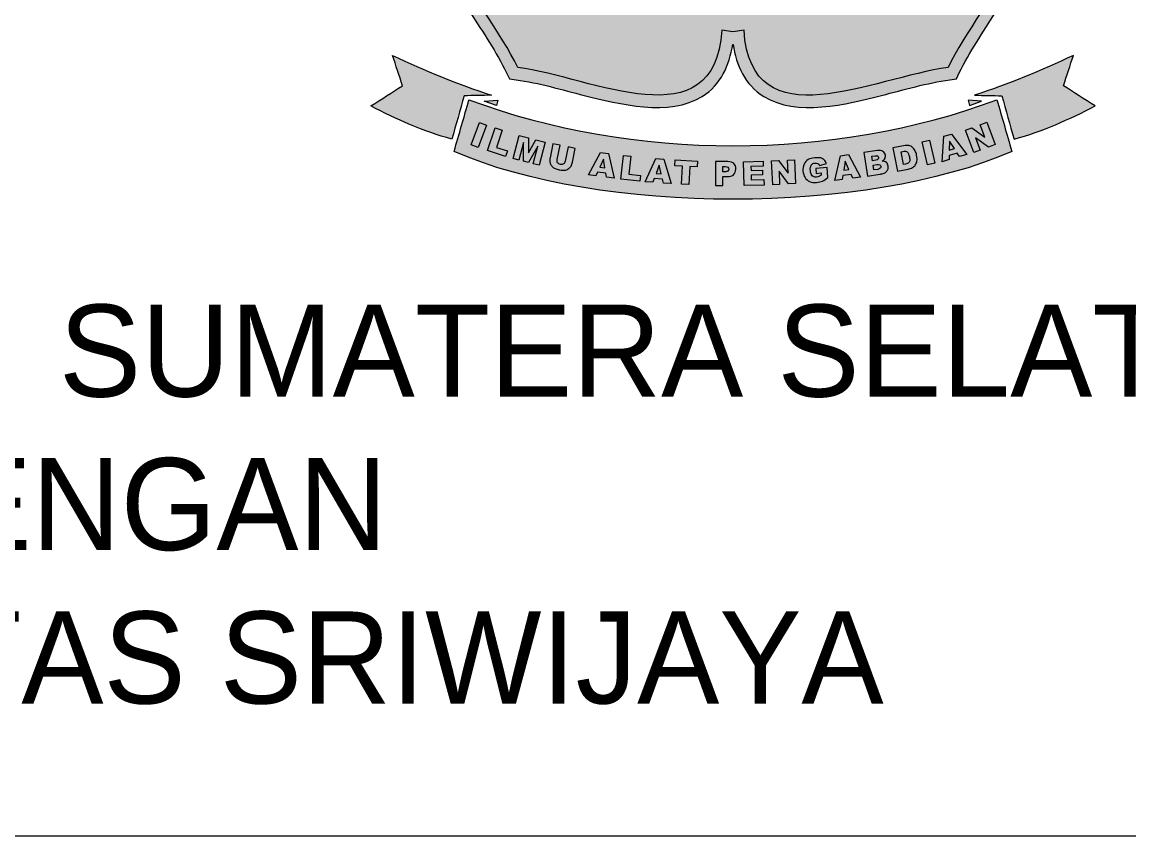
# Model space of a CAD drawing. Header units: metres. Extents: x 109 to 651, y -602 to 458.
# Drawn here: x 196.124 to 198.528, y -576.111 to -574.343 of the extents above; entities that cross this region are included whole.
import ezdxf

# ---------------------------------------------------------------- set-up
doc = ezdxf.new("R2010")
doc.units = ezdxf.units.M
doc.header["$LTSCALE"] = 0.05
doc.header["$MEASUREMENT"] = 0
doc.layers.get('0').update_dxf_attribs({"lineweight": 13})
doc.layers.add('Layout', color=7, linetype='Continuous', lineweight=15)
doc.layers.add('Logo', color=7, linetype='Continuous', lineweight=15)
doc.styles.add('Isian Kop', font='ARLRDBD.TTF', dxfattribs={"height": 3})

# ---------------------------------------------------------------- blocks, each defined once
blk = doc.blocks.new('LayA3')
at = {"layer": 'Logo', "true_color": 0x111111}
h = blk.add_hatch(color=250, dxfattribs=at)
edge = h.paths.add_edge_path()
edge.add_spline(control_points=[(392.74, 281.582), (392.74, 281.582), (392.743, 281.585), (392.743, 281.585), (392.743, 281.585), (392.745, 281.586), (392.745, 281.586), (392.539, 281.993), (392.44, 282.447), (392.619, 282.892), (392.93, 283.666), (393.982, 284.091), (394.704, 284.379), (395.165, 284.563), (395.665, 284.738), (396.1, 284.974), (396.1, 284.974), (396.229, 285.043), (396.229, 285.043), (396.229, 285.043), (396.358, 284.974), (396.358, 284.974), (396.793, 284.738), (397.293, 284.563), (397.754, 284.379), (398.476, 284.091), (399.528, 283.666), (399.839, 282.892), (400.018, 282.447), (399.919, 281.992), (399.712, 281.585), (399.712, 281.585), (399.715, 281.583), (399.715, 281.583), (399.715, 281.583), (399.717, 281.581), (399.717, 281.581), (400.041, 281.903), (400.442, 282.138), (400.92, 282.105), (401.753, 282.048), (402.482, 281.179), (402.979, 280.582), (403.296, 280.2), (403.617, 279.779), (403.976, 279.437), (403.976, 279.437), (404.082, 279.336), (404.082, 279.336), (404.082, 279.336), (404.055, 279.192), (404.055, 279.192), (403.966, 278.705), (403.954, 278.176), (403.921, 277.68), (403.871, 276.905), (403.791, 275.773), (403.151, 275.238), (402.784, 274.93), (402.321, 274.884), (401.869, 274.955), (401.869, 274.955), (401.869, 274.951), (401.869, 274.951), (401.869, 274.951), (401.868, 274.949), (401.868, 274.949), (402.274, 274.741), (402.62, 274.434), (402.737, 273.967), (402.94, 273.157), (402.339, 272.195), (401.925, 271.538), (401.66, 271.119), (401.358, 270.683), (401.144, 270.236), (401.144, 270.236), (401.081, 270.104), (401.081, 270.104), (401.081, 270.104), (400.936, 270.085), (400.936, 270.085), (400.445, 270.019), (399.938, 269.867), (399.457, 269.745), (398.704, 269.554), (397.603, 269.28), (396.896, 269.723), (396.488, 269.978), (396.302, 270.403), (396.23, 270.854), (396.23, 270.854), (396.227, 270.854), (396.227, 270.854), (396.227, 270.854), (396.224, 270.854), (396.224, 270.854), (396.152, 270.403), (395.967, 269.979), (395.559, 269.724), (394.852, 269.281), (393.751, 269.555), (392.998, 269.746), (392.517, 269.868), (392.009, 270.021), (391.518, 270.086), (391.518, 270.086), (391.373, 270.105), (391.373, 270.105), (391.373, 270.105), (391.31, 270.237), (391.31, 270.237), (391.096, 270.684), (390.795, 271.119), (390.53, 271.539), (390.116, 272.196), (389.514, 273.158), (389.717, 273.968), (389.835, 274.435), (390.181, 274.743), (390.588, 274.951), (390.588, 274.951), (390.586, 274.954), (390.586, 274.954), (390.586, 274.954), (390.586, 274.956), (390.586, 274.956), (390.135, 274.886), (389.673, 274.932), (389.305, 275.24), (388.665, 275.775), (388.586, 276.907), (388.535, 277.682), (388.503, 278.177), (388.491, 278.707), (388.401, 279.194), (388.401, 279.194), (388.375, 279.338), (388.375, 279.338), (388.375, 279.338), (388.481, 279.439), (388.481, 279.439), (388.839, 279.78), (389.161, 280.202), (389.478, 280.583), (389.975, 281.18), (390.704, 282.05), (391.536, 282.107), (392.015, 282.139), (392.416, 281.904), (392.74, 281.582), (392.74, 281.582), (392.74, 281.582), (392.74, 281.582)], knot_values=[0, 0, 0, 0, 1, 1, 1, 2, 2, 2, 3, 3, 3, 4, 4, 4, 5, 5, 5, 6, 6, 6, 7, 7, 7, 8, 8, 8, 9, 9, 9, 10, 10, 10, 11, 11, 11, 12, 12, 12, 13, 13, 13, 14, 14, 14, 15, 15, 15, 16, 16, 16, 17, 17, 17, 18, 18, 18, 19, 19, 19, 20, 20, 20, 21, 21, 21, 22, 22, 22, 23, 23, 23, 24, 24, 24, 25, 25, 25, 26, 26, 26, 27, 27, 27, 28, 28, 28, 29, 29, 29, 30, 30, 30, 31, 31, 31, 32, 32, 32, 33, 33, 33, 34, 34, 34, 35, 35, 35, 36, 36, 36, 37, 37, 37, 38, 38, 38, 39, 39, 39, 40, 40, 40, 41, 41, 41, 42, 42, 42, 43, 43, 43, 44, 44, 44, 45, 45, 45, 46, 46, 46, 47, 47, 47, 48, 48, 48, 49, 49, 49, 50, 50, 50, 51, 51, 51, 51], degree=3, periodic=0)
edge = h.paths.add_edge_path()
edge.add_spline(control_points=[(401.609, 275.036), (401.609, 275.036), (401.648, 275.277), (401.648, 275.277), (404.007, 274.668), (403.493, 277.627), (403.79, 279.241), (402.6, 280.373), (401.278, 283.069), (399.727, 281.19), (399.727, 281.19), (399.554, 281.362), (399.554, 281.362), (399.554, 281.362), (399.338, 281.474), (399.338, 281.474), (400.646, 283.53), (397.673, 283.954), (396.229, 284.736), (394.785, 283.954), (391.812, 283.53), (393.12, 281.474), (393.12, 281.474), (392.903, 281.363), (392.903, 281.363), (392.903, 281.363), (392.73, 281.192), (392.73, 281.192), (391.179, 283.071), (389.856, 280.375), (388.667, 279.243), (388.964, 277.628), (388.449, 274.669), (390.808, 275.278), (390.808, 275.278), (390.847, 275.038), (390.847, 275.038), (390.847, 275.038), (390.956, 274.82), (390.956, 274.82), (388.69, 273.926), (390.845, 271.835), (391.554, 270.354), (393.182, 270.137), (395.836, 268.733), (395.986, 271.165), (395.986, 271.165), (396.227, 271.127), (396.227, 271.127), (396.227, 271.127), (396.468, 271.164), (396.468, 271.164), (396.618, 268.732), (399.273, 270.136), (400.9, 270.353), (401.609, 271.834), (403.765, 273.925), (401.498, 274.819), (401.498, 274.819), (401.609, 275.036), (401.609, 275.036), (401.609, 275.036), (401.609, 275.036), (401.609, 275.036)], knot_values=[0, 0, 0, 0, 1, 1, 1, 2, 2, 2, 3, 3, 3, 4, 4, 4, 5, 5, 5, 6, 6, 6, 7, 7, 7, 8, 8, 8, 9, 9, 9, 10, 10, 10, 11, 11, 11, 12, 12, 12, 13, 13, 13, 14, 14, 14, 15, 15, 15, 16, 16, 16, 17, 17, 17, 18, 18, 18, 19, 19, 19, 20, 20, 20, 21, 21, 21, 21], degree=3, periodic=0)
at = {"layer": 'Logo', "true_color": 0xfff200}
h = blk.add_hatch(color=2, dxfattribs=at)
edge = h.paths.add_edge_path()
edge.add_spline(control_points=[(401.609, 275.036), (401.609, 275.036), (401.648, 275.277), (401.648, 275.277), (404.007, 274.668), (403.493, 277.627), (403.79, 279.241), (402.6, 280.373), (401.278, 283.069), (399.727, 281.19), (399.727, 281.19), (399.554, 281.362), (399.554, 281.362), (399.554, 281.362), (399.338, 281.474), (399.338, 281.474), (400.646, 283.53), (397.673, 283.954), (396.229, 284.736), (394.785, 283.954), (391.812, 283.53), (393.12, 281.474), (393.12, 281.474), (392.903, 281.363), (392.903, 281.363), (392.903, 281.363), (392.73, 281.192), (392.73, 281.192), (391.179, 283.071), (389.856, 280.375), (388.667, 279.243), (388.964, 277.628), (388.449, 274.669), (390.808, 275.278), (390.808, 275.278), (390.847, 275.038), (390.847, 275.038), (390.847, 275.038), (390.956, 274.82), (390.956, 274.82), (388.69, 273.926), (390.845, 271.835), (391.554, 270.354), (393.182, 270.137), (395.836, 268.733), (395.986, 271.165), (395.986, 271.165), (396.227, 271.127), (396.227, 271.127), (396.227, 271.127), (396.468, 271.164), (396.468, 271.164), (396.618, 268.732), (399.273, 270.136), (400.9, 270.353), (401.609, 271.834), (403.765, 273.925), (401.498, 274.819), (401.498, 274.819), (401.609, 275.036), (401.609, 275.036), (401.609, 275.036), (401.609, 275.036), (401.609, 275.036)], knot_values=[0, 0, 0, 0, 1, 1, 1, 2, 2, 2, 3, 3, 3, 4, 4, 4, 5, 5, 5, 6, 6, 6, 7, 7, 7, 8, 8, 8, 9, 9, 9, 10, 10, 10, 11, 11, 11, 12, 12, 12, 13, 13, 13, 14, 14, 14, 15, 15, 15, 16, 16, 16, 17, 17, 17, 18, 18, 18, 19, 19, 19, 20, 20, 20, 21, 21, 21, 21], degree=3, periodic=0)
at = {"layer": 'Logo', "true_color": 0x111111}
h = blk.add_hatch(color=250, dxfattribs=at)
edge = h.paths.add_edge_path()
edge.add_spline(control_points=[(390.172, 268.529), (393.311, 267.145), (399.146, 267.145), (402.285, 268.529), (402.177, 268.904), (402.069, 269.279), (401.961, 269.653), (398.415, 268.319), (394.042, 268.319), (390.495, 269.653), (390.388, 269.279), (390.28, 268.904), (390.172, 268.529), (390.172, 268.529), (390.172, 268.529), (390.172, 268.529)], knot_values=[0, 0, 0, 0, 1, 1, 1, 2, 2, 2, 3, 3, 3, 4, 4, 4, 5, 5, 5, 5], degree=3, periodic=0)
edge = h.paths.add_edge_path()
edge.add_spline(control_points=[(402.067, 269.738), (401.87, 269.743), (401.673, 269.747), (401.476, 269.751), (402.203, 269.993), (402.918, 270.283), (403.622, 270.616), (403.55, 270.396), (403.477, 270.176), (403.405, 269.956), (403.635, 269.809), (403.865, 269.663), (404.095, 269.517), (403.531, 269.225), (402.953, 268.964), (402.332, 268.797), (402.244, 269.111), (402.156, 269.425), (402.067, 269.738), (402.067, 269.738), (402.067, 269.738), (402.067, 269.738)], knot_values=[0, 0, 0, 0, 1, 1, 1, 2, 2, 2, 3, 3, 3, 4, 4, 4, 5, 5, 5, 6, 6, 6, 7, 7, 7, 7], degree=3, periodic=0)
h.paths.add_polyline_path([(401.629, 269.624), (401.335, 269.645), (401.365, 269.526)])
edge = h.paths.add_edge_path()
edge.add_spline(control_points=[(390.389, 269.738), (390.586, 269.743), (390.784, 269.747), (390.981, 269.751), (390.254, 269.993), (389.539, 270.283), (388.835, 270.616), (388.907, 270.396), (388.979, 270.176), (389.052, 269.956), (388.822, 269.809), (388.592, 269.663), (388.362, 269.517), (388.926, 269.225), (389.504, 268.964), (390.125, 268.797), (390.213, 269.111), (390.301, 269.425), (390.389, 269.738), (390.389, 269.738), (390.389, 269.738), (390.389, 269.738)], knot_values=[0, 0, 0, 0, 1, 1, 1, 2, 2, 2, 3, 3, 3, 4, 4, 4, 5, 5, 5, 6, 6, 6, 7, 7, 7, 7], degree=3, periodic=0)
h.paths.add_polyline_path([(390.828, 269.624), (391.122, 269.645), (391.092, 269.526)])
at = {"layer": 'Logo', "true_color": 0xce8944}
h = blk.add_hatch(color=23, dxfattribs=at)
h.dxf.hatch_style = 2
h.paths.add_polyline_path([(390.726, 269.159), (390.877, 269.103), (390.697, 268.617), (390.546, 268.673)])
h.paths.add_polyline_path([(391.061, 269.039), (391.213, 268.988), (391.09, 268.618), (391.328, 268.539), (391.288, 268.418), (390.898, 268.547)])
h.paths.add_polyline_path([(391.584, 268.876), (391.788, 268.822), (391.786, 268.497), (391.944, 268.781), (392.147, 268.728), (392.016, 268.227), (391.889, 268.26), (391.989, 268.642), (391.791, 268.286), (391.677, 268.316), (391.679, 268.724), (391.579, 268.342), (391.452, 268.375)])
edge = h.paths.add_edge_path()
edge.add_spline(control_points=[(392.647, 268.628), (392.647, 268.628), (392.804, 268.596), (392.804, 268.596), (392.804, 268.596), (392.742, 268.293), (392.742, 268.293), (392.736, 268.263), (392.725, 268.236), (392.711, 268.211), (392.696, 268.187), (392.676, 268.166), (392.652, 268.15), (392.628, 268.135), (392.605, 268.125), (392.581, 268.121), (392.548, 268.116), (392.51, 268.118), (392.468, 268.127), (392.443, 268.132), (392.417, 268.139), (392.388, 268.149), (392.36, 268.158), (392.337, 268.17), (392.319, 268.184), (392.302, 268.198), (392.287, 268.217), (392.274, 268.239), (392.262, 268.261), (392.255, 268.283), (392.253, 268.304), (392.25, 268.338), (392.251, 268.368), (392.256, 268.393), (392.256, 268.393), (392.318, 268.695), (392.318, 268.695), (392.318, 268.695), (392.474, 268.663), (392.474, 268.663), (392.474, 268.663), (392.411, 268.354), (392.411, 268.354), (392.405, 268.326), (392.409, 268.303), (392.421, 268.284), (392.433, 268.265), (392.452, 268.253), (392.48, 268.248), (392.506, 268.242), (392.529, 268.246), (392.548, 268.258), (392.566, 268.27), (392.578, 268.29), (392.584, 268.318), (392.584, 268.318), (392.647, 268.628), (392.647, 268.628), (392.647, 268.628), (392.647, 268.628), (392.647, 268.628)], knot_values=[0, 0, 0, 0, 1, 1, 1, 2, 2, 2, 3, 3, 3, 4, 4, 4, 5, 5, 5, 6, 6, 6, 7, 7, 7, 8, 8, 8, 9, 9, 9, 10, 10, 10, 11, 11, 11, 12, 12, 12, 13, 13, 13, 14, 14, 14, 15, 15, 15, 16, 16, 16, 17, 17, 17, 18, 18, 18, 19, 19, 19, 20, 20, 20, 20], degree=3, periodic=0)
h.paths.add_polyline_path([(393.467, 268.056), (393.287, 268.08), (393.25, 267.998), (393.088, 268.02), (393.349, 268.508), (393.523, 268.485), (393.648, 267.946), (393.481, 267.968)])
h.paths.add_polyline_path([(393.448, 268.172), (393.416, 268.364), (393.336, 268.186)])
h.paths.add_polyline_path([(393.853, 268.443), (394.012, 268.425), (393.969, 268.037), (394.218, 268.009), (394.204, 267.883), (393.796, 267.928)])
h.paths.add_polyline_path([(394.698, 267.929), (394.518, 267.941), (394.486, 267.858), (394.323, 267.869), (394.553, 268.372), (394.727, 268.36), (394.886, 267.83), (394.718, 267.842)])
h.paths.add_polyline_path([(394.672, 268.043), (394.629, 268.232), (394.559, 268.051)])
h.paths.add_polyline_path([(394.974, 268.343), (395.461, 268.319), (395.454, 268.191), (395.291, 268.199), (395.272, 267.81), (395.112, 267.818), (395.131, 268.207), (394.968, 268.215)])
edge = h.paths.add_edge_path()
edge.add_spline(control_points=[(395.852, 268.31), (395.852, 268.31), (396.118, 268.307), (396.118, 268.307), (396.176, 268.306), (396.219, 268.292), (396.248, 268.264), (396.277, 268.236), (396.291, 268.197), (396.29, 268.146), (396.29, 268.094), (396.273, 268.053), (396.242, 268.024), (396.21, 267.995), (396.162, 267.98), (396.097, 267.981), (396.097, 267.981), (396.009, 267.982), (396.009, 267.982), (396.009, 267.982), (396.007, 267.79), (396.007, 267.79), (396.007, 267.79), (395.847, 267.792), (395.847, 267.792), (395.847, 267.792), (395.852, 268.31), (395.852, 268.31), (395.852, 268.31), (395.852, 268.31), (395.852, 268.31)], knot_values=[0, 0, 0, 0, 1, 1, 1, 2, 2, 2, 3, 3, 3, 4, 4, 4, 5, 5, 5, 6, 6, 6, 7, 7, 7, 8, 8, 8, 9, 9, 9, 10, 10, 10, 10], degree=3, periodic=0)
edge = h.paths.add_edge_path()
edge.add_spline(control_points=[(396.01, 268.087), (396.01, 268.087), (396.05, 268.086), (396.05, 268.086), (396.081, 268.086), (396.103, 268.091), (396.115, 268.102), (396.128, 268.112), (396.134, 268.126), (396.135, 268.143), (396.135, 268.159), (396.129, 268.173), (396.119, 268.184), (396.108, 268.196), (396.087, 268.202), (396.057, 268.202), (396.057, 268.202), (396.011, 268.202), (396.011, 268.202), (396.011, 268.202), (396.01, 268.087), (396.01, 268.087), (396.01, 268.087), (396.01, 268.087), (396.01, 268.087)], knot_values=[0, 0, 0, 0, 1, 1, 1, 2, 2, 2, 3, 3, 3, 4, 4, 4, 5, 5, 5, 6, 6, 6, 7, 7, 7, 8, 8, 8, 8], degree=3, periodic=0)
h.paths.add_polyline_path([(396.454, 268.305), (396.882, 268.317), (396.886, 268.206), (396.618, 268.199), (396.62, 268.116), (396.868, 268.123), (396.871, 268.018), (396.623, 268.011), (396.626, 267.909), (396.902, 267.917), (396.905, 267.799), (396.469, 267.787)])
h.paths.add_polyline_path([(397.067, 268.323), (397.216, 268.33), (397.424, 268.054), (397.41, 268.339), (397.561, 268.347), (397.586, 267.829), (397.435, 267.822), (397.229, 268.097), (397.242, 267.813), (397.092, 267.805)])
edge = h.paths.add_edge_path()
edge.add_spline(control_points=[(398.034, 268.053), (398.034, 268.053), (398.025, 268.16), (398.025, 268.16), (398.025, 268.16), (398.271, 268.182), (398.271, 268.182), (398.271, 268.182), (398.291, 267.963), (398.291, 267.963), (398.246, 267.926), (398.207, 267.901), (398.171, 267.886), (398.136, 267.871), (398.094, 267.861), (398.044, 267.857), (397.983, 267.851), (397.932, 267.857), (397.892, 267.875), (397.851, 267.892), (397.818, 267.921), (397.794, 267.96), (397.769, 267.999), (397.754, 268.046), (397.749, 268.099), (397.744, 268.156), (397.751, 268.206), (397.771, 268.249), (397.79, 268.293), (397.822, 268.328), (397.864, 268.353), (397.898, 268.373), (397.944, 268.385), (398.003, 268.391), (398.06, 268.396), (398.103, 268.394), (398.132, 268.387), (398.162, 268.379), (398.187, 268.365), (398.207, 268.345), (398.228, 268.325), (398.244, 268.298), (398.256, 268.266), (398.256, 268.266), (398.105, 268.225), (398.105, 268.225), (398.097, 268.244), (398.085, 268.258), (398.069, 268.267), (398.053, 268.276), (398.034, 268.279), (398.01, 268.277), (397.975, 268.274), (397.948, 268.26), (397.93, 268.233), (397.911, 268.207), (397.904, 268.168), (397.909, 268.116), (397.914, 268.06), (397.928, 268.021), (397.951, 267.999), (397.974, 267.977), (398.004, 267.967), (398.042, 267.971), (398.06, 267.972), (398.076, 267.976), (398.092, 267.983), (398.108, 267.99), (398.125, 268), (398.145, 268.014), (398.145, 268.014), (398.141, 268.062), (398.141, 268.062), (398.141, 268.062), (398.034, 268.053), (398.034, 268.053), (398.034, 268.053), (398.034, 268.053), (398.034, 268.053)], knot_values=[0, 0, 0, 0, 1, 1, 1, 2, 2, 2, 3, 3, 3, 4, 4, 4, 5, 5, 5, 6, 6, 6, 7, 7, 7, 8, 8, 8, 9, 9, 9, 10, 10, 10, 11, 11, 11, 12, 12, 12, 13, 13, 13, 14, 14, 14, 15, 15, 15, 16, 16, 16, 17, 17, 17, 18, 18, 18, 19, 19, 19, 20, 20, 20, 21, 21, 21, 22, 22, 22, 23, 23, 23, 24, 24, 24, 25, 25, 25, 26, 26, 26, 26], degree=3, periodic=0)
h.paths.add_polyline_path([(398.795, 268.03), (398.616, 268.007), (398.601, 267.919), (398.439, 267.897), (398.565, 268.436), (398.738, 268.459), (398.998, 267.971), (398.832, 267.949)])
h.paths.add_polyline_path([(398.747, 268.137), (398.667, 268.314), (398.635, 268.122)])
edge = h.paths.add_edge_path()
edge.add_spline(control_points=[(399.068, 268.503), (399.068, 268.503), (399.365, 268.549), (399.365, 268.549), (399.414, 268.557), (399.454, 268.55), (399.484, 268.53), (399.514, 268.51), (399.532, 268.481), (399.538, 268.445), (399.542, 268.415), (399.537, 268.388), (399.521, 268.363), (399.511, 268.347), (399.494, 268.333), (399.472, 268.32), (399.51, 268.317), (399.539, 268.306), (399.56, 268.287), (399.58, 268.268), (399.593, 268.243), (399.598, 268.21), (399.602, 268.184), (399.6, 268.159), (399.591, 268.136), (399.582, 268.113), (399.567, 268.093), (399.548, 268.078), (399.536, 268.068), (399.517, 268.059), (399.49, 268.052), (399.455, 268.042), (399.432, 268.036), (399.421, 268.034), (399.421, 268.034), (399.148, 267.991), (399.148, 267.991), (399.148, 267.991), (399.068, 268.503), (399.068, 268.503), (399.068, 268.503), (399.068, 268.503), (399.068, 268.503)], knot_values=[0, 0, 0, 0, 1, 1, 1, 2, 2, 2, 3, 3, 3, 4, 4, 4, 5, 5, 5, 6, 6, 6, 7, 7, 7, 8, 8, 8, 9, 9, 9, 10, 10, 10, 11, 11, 11, 12, 12, 12, 13, 13, 13, 14, 14, 14, 14], degree=3, periodic=0)
edge = h.paths.add_edge_path()
edge.add_spline(control_points=[(399.259, 268.327), (399.259, 268.327), (399.328, 268.338), (399.328, 268.338), (399.352, 268.342), (399.369, 268.348), (399.377, 268.358), (399.386, 268.369), (399.389, 268.382), (399.386, 268.398), (399.384, 268.413), (399.377, 268.423), (399.366, 268.43), (399.355, 268.437), (399.338, 268.439), (399.314, 268.435), (399.314, 268.435), (399.244, 268.424), (399.244, 268.424), (399.244, 268.424), (399.259, 268.327), (399.259, 268.327), (399.259, 268.327), (399.259, 268.327), (399.259, 268.327)], knot_values=[0, 0, 0, 0, 1, 1, 1, 2, 2, 2, 3, 3, 3, 4, 4, 4, 5, 5, 5, 6, 6, 6, 7, 7, 7, 8, 8, 8, 8], degree=3, periodic=0)
edge = h.paths.add_edge_path()
edge.add_spline(control_points=[(399.29, 268.126), (399.29, 268.126), (399.371, 268.139), (399.371, 268.139), (399.398, 268.143), (399.416, 268.151), (399.426, 268.162), (399.436, 268.174), (399.439, 268.187), (399.437, 268.204), (399.434, 268.219), (399.427, 268.23), (399.415, 268.237), (399.402, 268.245), (399.382, 268.247), (399.354, 268.242), (399.354, 268.242), (399.274, 268.23), (399.274, 268.23), (399.274, 268.23), (399.29, 268.126), (399.29, 268.126), (399.29, 268.126), (399.29, 268.126), (399.29, 268.126)], knot_values=[0, 0, 0, 0, 1, 1, 1, 2, 2, 2, 3, 3, 3, 4, 4, 4, 5, 5, 5, 6, 6, 6, 7, 7, 7, 8, 8, 8, 8], degree=3, periodic=0)
edge = h.paths.add_edge_path()
edge.add_spline(control_points=[(399.698, 268.605), (399.698, 268.605), (399.932, 268.653), (399.932, 268.653), (399.977, 268.662), (400.016, 268.663), (400.047, 268.657), (400.077, 268.65), (400.104, 268.637), (400.128, 268.618), (400.151, 268.598), (400.17, 268.574), (400.184, 268.544), (400.199, 268.515), (400.21, 268.483), (400.217, 268.449), (400.228, 268.394), (400.231, 268.351), (400.224, 268.319), (400.218, 268.286), (400.206, 268.258), (400.188, 268.233), (400.171, 268.208), (400.15, 268.19), (400.126, 268.178), (400.094, 268.162), (400.063, 268.151), (400.035, 268.145), (400.035, 268.145), (399.802, 268.098), (399.802, 268.098), (399.802, 268.098), (399.698, 268.605), (399.698, 268.605), (399.698, 268.605), (399.698, 268.605), (399.698, 268.605)], knot_values=[0, 0, 0, 0, 1, 1, 1, 2, 2, 2, 3, 3, 3, 4, 4, 4, 5, 5, 5, 6, 6, 6, 7, 7, 7, 8, 8, 8, 9, 9, 9, 10, 10, 10, 11, 11, 11, 12, 12, 12, 12], degree=3, periodic=0)
edge = h.paths.add_edge_path()
edge.add_spline(control_points=[(399.879, 268.522), (399.879, 268.522), (399.935, 268.245), (399.935, 268.245), (399.935, 268.245), (399.974, 268.253), (399.974, 268.253), (400.007, 268.26), (400.029, 268.268), (400.042, 268.278), (400.054, 268.288), (400.062, 268.303), (400.067, 268.323), (400.071, 268.343), (400.069, 268.373), (400.06, 268.413), (400.049, 268.467), (400.033, 268.502), (400.011, 268.518), (399.99, 268.535), (399.959, 268.539), (399.918, 268.53), (399.918, 268.53), (399.879, 268.522), (399.879, 268.522), (399.879, 268.522), (399.879, 268.522), (399.879, 268.522)], knot_values=[0, 0, 0, 0, 1, 1, 1, 2, 2, 2, 3, 3, 3, 4, 4, 4, 5, 5, 5, 6, 6, 6, 7, 7, 7, 8, 8, 8, 9, 9, 9, 9], degree=3, periodic=0)
h.paths.add_polyline_path([(400.337, 268.741), (400.493, 268.777), (400.61, 268.272), (400.454, 268.236)])
h.paths.add_polyline_path([(401.1, 268.493), (400.926, 268.441), (400.926, 268.352), (400.769, 268.306), (400.809, 268.858), (400.977, 268.907), (401.31, 268.466), (401.149, 268.418)])
h.paths.add_polyline_path([(401.036, 268.591), (400.929, 268.753), (400.927, 268.559)])
h.paths.add_polyline_path([(401.276, 268.99), (401.416, 269.042), (401.698, 268.842), (401.598, 269.11), (401.74, 269.162), (401.92, 268.677), (401.779, 268.624), (401.499, 268.824), (401.597, 268.557), (401.456, 268.505)])
at = {"layer": 'Layout'}
blk.add_line((351.8, 253.656), (414.2, 253.656), dxfattribs=at)
at = {"layer": 'Logo', "lineweight": 0}
for points in [[(390.828, 269.624), (391.122, 269.645), (391.092, 269.526), (390.828, 269.624), (390.828, 269.624)], [(401.629, 269.624), (401.335, 269.645), (401.365, 269.526), (401.629, 269.624), (401.629, 269.624)], [(390.726, 269.159), (390.877, 269.103), (390.697, 268.617), (390.546, 268.673), (390.726, 269.159), (390.726, 269.159)], [(391.061, 269.039), (391.213, 268.988), (391.09, 268.618), (391.328, 268.539), (391.288, 268.418), (390.898, 268.547), (391.061, 269.039), (391.061, 269.039)], [(401.276, 268.99), (401.416, 269.042), (401.698, 268.842), (401.598, 269.11), (401.74, 269.162), (401.92, 268.677), (401.779, 268.624), (401.499, 268.824), (401.597, 268.557), (401.456, 268.505), (401.276, 268.99), (401.276, 268.99)], [(391.584, 268.876), (391.788, 268.822), (391.786, 268.497), (391.944, 268.781), (392.147, 268.728), (392.016, 268.227), (391.889, 268.26), (391.989, 268.642), (391.791, 268.286), (391.677, 268.316), (391.679, 268.724), (391.579, 268.342), (391.452, 268.375), (391.584, 268.876), (391.584, 268.876)], [(400.337, 268.741), (400.493, 268.777), (400.61, 268.272), (400.454, 268.236), (400.337, 268.741), (400.337, 268.741)], [(401.1, 268.493), (400.926, 268.441), (400.926, 268.352), (400.769, 268.306), (400.809, 268.858), (400.977, 268.907), (401.31, 268.466), (401.149, 268.418), (401.1, 268.493), (401.1, 268.493)], [(401.036, 268.591), (400.929, 268.753), (400.927, 268.559), (401.036, 268.591), (401.036, 268.591)], [(393.467, 268.056), (393.287, 268.08), (393.25, 267.998), (393.088, 268.02), (393.349, 268.508), (393.523, 268.485), (393.648, 267.946), (393.481, 267.968), (393.467, 268.056), (393.467, 268.056)], [(393.448, 268.172), (393.416, 268.364), (393.336, 268.186), (393.448, 268.172), (393.448, 268.172)], [(393.853, 268.443), (394.012, 268.425), (393.969, 268.037), (394.218, 268.009), (394.204, 267.883), (393.796, 267.928), (393.853, 268.443), (393.853, 268.443)], [(394.698, 267.929), (394.518, 267.941), (394.486, 267.858), (394.323, 267.869), (394.553, 268.372), (394.727, 268.36), (394.886, 267.83), (394.718, 267.842), (394.698, 267.929), (394.698, 267.929)], [(394.974, 268.343), (395.461, 268.319), (395.454, 268.191), (395.291, 268.199), (395.272, 267.81), (395.112, 267.818), (395.131, 268.207), (394.968, 268.215), (394.974, 268.343), (394.974, 268.343)], [(396.454, 268.305), (396.882, 268.317), (396.886, 268.206), (396.618, 268.199), (396.62, 268.116), (396.868, 268.123), (396.871, 268.018), (396.623, 268.011), (396.626, 267.909), (396.902, 267.917), (396.905, 267.799), (396.469, 267.787), (396.454, 268.305), (396.454, 268.305)], [(397.067, 268.323), (397.216, 268.33), (397.424, 268.054), (397.41, 268.339), (397.561, 268.347), (397.586, 267.829), (397.435, 267.822), (397.229, 268.097), (397.242, 267.813), (397.092, 267.805), (397.067, 268.323), (397.067, 268.323)], [(398.795, 268.03), (398.616, 268.007), (398.601, 267.919), (398.439, 267.897), (398.565, 268.436), (398.738, 268.459), (398.998, 267.971), (398.832, 267.949), (398.795, 268.03), (398.795, 268.03)], [(398.747, 268.137), (398.667, 268.314), (398.635, 268.122), (398.747, 268.137), (398.747, 268.137)], [(394.672, 268.043), (394.629, 268.232), (394.559, 268.051), (394.672, 268.043), (394.672, 268.043)]]:
    blk.add_lwpolyline(points, dxfattribs=at)
for points, knots in [([(392.74, 281.582), (392.74, 281.582), (392.743, 281.585), (392.743, 281.585), (392.743, 281.585), (392.745, 281.586), (392.745, 281.586), (392.539, 281.993), (392.44, 282.447), (392.619, 282.892), (392.93, 283.666), (393.982, 284.091), (394.704, 284.379), (395.165, 284.563), (395.665, 284.738), (396.1, 284.974), (396.1, 284.974), (396.229, 285.043), (396.229, 285.043), (396.229, 285.043), (396.358, 284.974), (396.358, 284.974), (396.793, 284.738), (397.293, 284.563), (397.754, 284.379), (398.476, 284.091), (399.528, 283.666), (399.839, 282.892), (400.018, 282.447), (399.919, 281.992), (399.712, 281.585), (399.712, 281.585), (399.715, 281.583), (399.715, 281.583), (399.715, 281.583), (399.717, 281.581), (399.717, 281.581), (400.041, 281.903), (400.442, 282.138), (400.92, 282.105), (401.753, 282.048), (402.482, 281.179), (402.979, 280.582), (403.296, 280.2), (403.617, 279.779), (403.976, 279.437), (403.976, 279.437), (404.082, 279.336), (404.082, 279.336), (404.082, 279.336), (404.055, 279.192), (404.055, 279.192), (403.966, 278.705), (403.954, 278.176), (403.921, 277.68), (403.871, 276.905), (403.791, 275.773), (403.151, 275.238), (402.784, 274.93), (402.321, 274.884), (401.869, 274.955), (401.869, 274.955), (401.869, 274.951), (401.869, 274.951), (401.869, 274.951), (401.868, 274.949), (401.868, 274.949), (402.274, 274.741), (402.62, 274.434), (402.737, 273.967), (402.94, 273.157), (402.339, 272.195), (401.925, 271.538), (401.66, 271.119), (401.358, 270.683), (401.144, 270.236), (401.144, 270.236), (401.081, 270.104), (401.081, 270.104), (401.081, 270.104), (400.936, 270.085), (400.936, 270.085), (400.445, 270.019), (399.938, 269.867), (399.457, 269.745), (398.704, 269.554), (397.603, 269.28), (396.896, 269.723), (396.488, 269.978), (396.302, 270.403), (396.23, 270.854), (396.23, 270.854), (396.227, 270.854), (396.227, 270.854), (396.227, 270.854), (396.224, 270.854), (396.224, 270.854), (396.152, 270.403), (395.967, 269.979), (395.559, 269.724), (394.852, 269.281), (393.751, 269.555), (392.998, 269.746), (392.517, 269.868), (392.009, 270.021), (391.518, 270.086), (391.518, 270.086), (391.373, 270.105), (391.373, 270.105), (391.373, 270.105), (391.31, 270.237), (391.31, 270.237), (391.096, 270.684), (390.795, 271.119), (390.53, 271.539), (390.116, 272.196), (389.514, 273.158), (389.717, 273.968), (389.835, 274.435), (390.181, 274.743), (390.588, 274.951), (390.588, 274.951), (390.586, 274.954), (390.586, 274.954), (390.586, 274.954), (390.586, 274.956), (390.586, 274.956), (390.135, 274.886), (389.673, 274.932), (389.305, 275.24), (388.665, 275.775), (388.586, 276.907), (388.535, 277.682), (388.503, 278.177), (388.491, 278.707), (388.401, 279.194), (388.401, 279.194), (388.375, 279.338), (388.375, 279.338), (388.375, 279.338), (388.481, 279.439), (388.481, 279.439), (388.839, 279.78), (389.161, 280.202), (389.478, 280.583), (389.975, 281.18), (390.704, 282.05), (391.536, 282.107), (392.015, 282.139), (392.416, 281.904), (392.74, 281.582), (392.74, 281.582), (392.74, 281.582), (392.74, 281.582)], [0, 0, 0, 0, 1, 1, 1, 2, 2, 2, 3, 3, 3, 4, 4, 4, 5, 5, 5, 6, 6, 6, 7, 7, 7, 8, 8, 8, 9, 9, 9, 10, 10, 10, 11, 11, 11, 12, 12, 12, 13, 13, 13, 14, 14, 14, 15, 15, 15, 16, 16, 16, 17, 17, 17, 18, 18, 18, 19, 19, 19, 20, 20, 20, 21, 21, 21, 22, 22, 22, 23, 23, 23, 24, 24, 24, 25, 25, 25, 26, 26, 26, 27, 27, 27, 28, 28, 28, 29, 29, 29, 30, 30, 30, 31, 31, 31, 32, 32, 32, 33, 33, 33, 34, 34, 34, 35, 35, 35, 36, 36, 36, 37, 37, 37, 38, 38, 38, 39, 39, 39, 40, 40, 40, 41, 41, 41, 42, 42, 42, 43, 43, 43, 44, 44, 44, 45, 45, 45, 46, 46, 46, 47, 47, 47, 48, 48, 48, 49, 49, 49, 50, 50, 50, 51, 51, 51, 51]), ([(401.609, 275.036), (401.609, 275.036), (401.648, 275.277), (401.648, 275.277), (404.007, 274.668), (403.493, 277.627), (403.79, 279.241), (402.6, 280.373), (401.278, 283.069), (399.727, 281.19), (399.727, 281.19), (399.554, 281.362), (399.554, 281.362), (399.554, 281.362), (399.338, 281.474), (399.338, 281.474), (400.646, 283.53), (397.673, 283.954), (396.229, 284.736), (394.785, 283.954), (391.812, 283.53), (393.12, 281.474), (393.12, 281.474), (392.903, 281.363), (392.903, 281.363), (392.903, 281.363), (392.73, 281.192), (392.73, 281.192), (391.179, 283.071), (389.856, 280.375), (388.667, 279.243), (388.964, 277.628), (388.449, 274.669), (390.808, 275.278), (390.808, 275.278), (390.847, 275.038), (390.847, 275.038), (390.847, 275.038), (390.956, 274.82), (390.956, 274.82), (388.69, 273.926), (390.845, 271.835), (391.554, 270.354), (393.182, 270.137), (395.836, 268.733), (395.986, 271.165), (395.986, 271.165), (396.227, 271.127), (396.227, 271.127), (396.227, 271.127), (396.468, 271.164), (396.468, 271.164), (396.618, 268.732), (399.273, 270.136), (400.9, 270.353), (401.609, 271.834), (403.765, 273.925), (401.498, 274.819), (401.498, 274.819), (401.609, 275.036), (401.609, 275.036), (401.609, 275.036), (401.609, 275.036), (401.609, 275.036)], [0, 0, 0, 0, 1, 1, 1, 2, 2, 2, 3, 3, 3, 4, 4, 4, 5, 5, 5, 6, 6, 6, 7, 7, 7, 8, 8, 8, 9, 9, 9, 10, 10, 10, 11, 11, 11, 12, 12, 12, 13, 13, 13, 14, 14, 14, 15, 15, 15, 16, 16, 16, 17, 17, 17, 18, 18, 18, 19, 19, 19, 20, 20, 20, 21, 21, 21, 21]), ([(401.609, 275.036), (401.609, 275.036), (401.648, 275.277), (401.648, 275.277), (404.007, 274.668), (403.493, 277.627), (403.79, 279.241), (402.6, 280.373), (401.278, 283.069), (399.727, 281.19), (399.727, 281.19), (399.554, 281.362), (399.554, 281.362), (399.554, 281.362), (399.338, 281.474), (399.338, 281.474), (400.646, 283.53), (397.673, 283.954), (396.229, 284.736), (394.785, 283.954), (391.812, 283.53), (393.12, 281.474), (393.12, 281.474), (392.903, 281.363), (392.903, 281.363), (392.903, 281.363), (392.73, 281.192), (392.73, 281.192), (391.179, 283.071), (389.856, 280.375), (388.667, 279.243), (388.964, 277.628), (388.449, 274.669), (390.808, 275.278), (390.808, 275.278), (390.847, 275.038), (390.847, 275.038), (390.847, 275.038), (390.956, 274.82), (390.956, 274.82), (388.69, 273.926), (390.845, 271.835), (391.554, 270.354), (393.182, 270.137), (395.836, 268.733), (395.986, 271.165), (395.986, 271.165), (396.227, 271.127), (396.227, 271.127), (396.227, 271.127), (396.468, 271.164), (396.468, 271.164), (396.618, 268.732), (399.273, 270.136), (400.9, 270.353), (401.609, 271.834), (403.765, 273.925), (401.498, 274.819), (401.498, 274.819), (401.609, 275.036), (401.609, 275.036), (401.609, 275.036), (401.609, 275.036), (401.609, 275.036)], [0, 0, 0, 0, 1, 1, 1, 2, 2, 2, 3, 3, 3, 4, 4, 4, 5, 5, 5, 6, 6, 6, 7, 7, 7, 8, 8, 8, 9, 9, 9, 10, 10, 10, 11, 11, 11, 12, 12, 12, 13, 13, 13, 14, 14, 14, 15, 15, 15, 16, 16, 16, 17, 17, 17, 18, 18, 18, 19, 19, 19, 20, 20, 20, 21, 21, 21, 21]), ([(390.389, 269.738), (390.586, 269.743), (390.784, 269.747), (390.981, 269.751), (390.254, 269.993), (389.539, 270.283), (388.835, 270.616), (388.907, 270.396), (388.979, 270.176), (389.052, 269.956), (388.822, 269.809), (388.592, 269.663), (388.362, 269.517), (388.926, 269.225), (389.504, 268.964), (390.125, 268.797), (390.213, 269.111), (390.301, 269.425), (390.389, 269.738), (390.389, 269.738), (390.389, 269.738), (390.389, 269.738)], [0, 0, 0, 0, 1, 1, 1, 2, 2, 2, 3, 3, 3, 4, 4, 4, 5, 5, 5, 6, 6, 6, 7, 7, 7, 7]), ([(402.067, 269.738), (401.87, 269.743), (401.673, 269.747), (401.476, 269.751), (402.203, 269.993), (402.918, 270.283), (403.622, 270.616), (403.55, 270.396), (403.477, 270.176), (403.405, 269.956), (403.635, 269.809), (403.865, 269.663), (404.095, 269.517), (403.531, 269.225), (402.953, 268.964), (402.332, 268.797), (402.244, 269.111), (402.156, 269.425), (402.067, 269.738), (402.067, 269.738), (402.067, 269.738), (402.067, 269.738)], [0, 0, 0, 0, 1, 1, 1, 2, 2, 2, 3, 3, 3, 4, 4, 4, 5, 5, 5, 6, 6, 6, 7, 7, 7, 7]), ([(390.172, 268.529), (393.311, 267.145), (399.146, 267.145), (402.285, 268.529), (402.177, 268.904), (402.069, 269.279), (401.961, 269.653), (398.415, 268.319), (394.042, 268.319), (390.495, 269.653), (390.388, 269.279), (390.28, 268.904), (390.172, 268.529), (390.172, 268.529), (390.172, 268.529), (390.172, 268.529)], [0, 0, 0, 0, 1, 1, 1, 2, 2, 2, 3, 3, 3, 4, 4, 4, 5, 5, 5, 5]), ([(392.647, 268.628), (392.647, 268.628), (392.804, 268.596), (392.804, 268.596), (392.804, 268.596), (392.742, 268.293), (392.742, 268.293), (392.736, 268.263), (392.725, 268.236), (392.711, 268.211), (392.696, 268.187), (392.676, 268.166), (392.652, 268.15), (392.628, 268.135), (392.605, 268.125), (392.581, 268.121), (392.548, 268.116), (392.51, 268.118), (392.468, 268.127), (392.443, 268.132), (392.417, 268.139), (392.388, 268.149), (392.36, 268.158), (392.337, 268.17), (392.319, 268.184), (392.302, 268.198), (392.287, 268.217), (392.274, 268.239), (392.262, 268.261), (392.255, 268.283), (392.253, 268.304), (392.25, 268.338), (392.251, 268.368), (392.256, 268.393), (392.256, 268.393), (392.318, 268.695), (392.318, 268.695), (392.318, 268.695), (392.474, 268.663), (392.474, 268.663), (392.474, 268.663), (392.411, 268.354), (392.411, 268.354), (392.405, 268.326), (392.409, 268.303), (392.421, 268.284), (392.433, 268.265), (392.452, 268.253), (392.48, 268.248), (392.506, 268.242), (392.529, 268.246), (392.548, 268.258), (392.566, 268.27), (392.578, 268.29), (392.584, 268.318), (392.584, 268.318), (392.647, 268.628), (392.647, 268.628), (392.647, 268.628), (392.647, 268.628), (392.647, 268.628)], [0, 0, 0, 0, 1, 1, 1, 2, 2, 2, 3, 3, 3, 4, 4, 4, 5, 5, 5, 6, 6, 6, 7, 7, 7, 8, 8, 8, 9, 9, 9, 10, 10, 10, 11, 11, 11, 12, 12, 12, 13, 13, 13, 14, 14, 14, 15, 15, 15, 16, 16, 16, 17, 17, 17, 18, 18, 18, 19, 19, 19, 20, 20, 20, 20]), ([(399.068, 268.503), (399.068, 268.503), (399.365, 268.549), (399.365, 268.549), (399.414, 268.557), (399.454, 268.55), (399.484, 268.53), (399.514, 268.51), (399.532, 268.481), (399.538, 268.445), (399.542, 268.415), (399.537, 268.388), (399.521, 268.363), (399.511, 268.347), (399.494, 268.333), (399.472, 268.32), (399.51, 268.317), (399.539, 268.306), (399.56, 268.287), (399.58, 268.268), (399.593, 268.243), (399.598, 268.21), (399.602, 268.184), (399.6, 268.159), (399.591, 268.136), (399.582, 268.113), (399.567, 268.093), (399.548, 268.078), (399.536, 268.068), (399.517, 268.059), (399.49, 268.052), (399.455, 268.042), (399.432, 268.036), (399.421, 268.034), (399.421, 268.034), (399.148, 267.991), (399.148, 267.991), (399.148, 267.991), (399.068, 268.503), (399.068, 268.503), (399.068, 268.503), (399.068, 268.503), (399.068, 268.503)], [0, 0, 0, 0, 1, 1, 1, 2, 2, 2, 3, 3, 3, 4, 4, 4, 5, 5, 5, 6, 6, 6, 7, 7, 7, 8, 8, 8, 9, 9, 9, 10, 10, 10, 11, 11, 11, 12, 12, 12, 13, 13, 13, 14, 14, 14, 14]), ([(399.698, 268.605), (399.698, 268.605), (399.932, 268.653), (399.932, 268.653), (399.977, 268.662), (400.016, 268.663), (400.047, 268.657), (400.077, 268.65), (400.104, 268.637), (400.128, 268.618), (400.151, 268.598), (400.17, 268.574), (400.184, 268.544), (400.199, 268.515), (400.21, 268.483), (400.217, 268.449), (400.228, 268.394), (400.231, 268.351), (400.224, 268.319), (400.218, 268.286), (400.206, 268.258), (400.188, 268.233), (400.171, 268.208), (400.15, 268.19), (400.126, 268.178), (400.094, 268.162), (400.063, 268.151), (400.035, 268.145), (400.035, 268.145), (399.802, 268.098), (399.802, 268.098), (399.802, 268.098), (399.698, 268.605), (399.698, 268.605), (399.698, 268.605), (399.698, 268.605), (399.698, 268.605)], [0, 0, 0, 0, 1, 1, 1, 2, 2, 2, 3, 3, 3, 4, 4, 4, 5, 5, 5, 6, 6, 6, 7, 7, 7, 8, 8, 8, 9, 9, 9, 10, 10, 10, 11, 11, 11, 12, 12, 12, 12]), ([(399.879, 268.522), (399.879, 268.522), (399.935, 268.245), (399.935, 268.245), (399.935, 268.245), (399.974, 268.253), (399.974, 268.253), (400.007, 268.26), (400.029, 268.268), (400.042, 268.278), (400.054, 268.288), (400.062, 268.303), (400.067, 268.323), (400.071, 268.343), (400.069, 268.373), (400.06, 268.413), (400.049, 268.467), (400.033, 268.502), (400.011, 268.518), (399.99, 268.535), (399.959, 268.539), (399.918, 268.53), (399.918, 268.53), (399.879, 268.522), (399.879, 268.522), (399.879, 268.522), (399.879, 268.522), (399.879, 268.522)], [0, 0, 0, 0, 1, 1, 1, 2, 2, 2, 3, 3, 3, 4, 4, 4, 5, 5, 5, 6, 6, 6, 7, 7, 7, 8, 8, 8, 9, 9, 9, 9]), ([(395.852, 268.31), (395.852, 268.31), (396.118, 268.307), (396.118, 268.307), (396.176, 268.306), (396.219, 268.292), (396.248, 268.264), (396.277, 268.236), (396.291, 268.197), (396.29, 268.146), (396.29, 268.094), (396.273, 268.053), (396.242, 268.024), (396.21, 267.995), (396.162, 267.98), (396.097, 267.981), (396.097, 267.981), (396.009, 267.982), (396.009, 267.982), (396.009, 267.982), (396.007, 267.79), (396.007, 267.79), (396.007, 267.79), (395.847, 267.792), (395.847, 267.792), (395.847, 267.792), (395.852, 268.31), (395.852, 268.31), (395.852, 268.31), (395.852, 268.31), (395.852, 268.31)], [0, 0, 0, 0, 1, 1, 1, 2, 2, 2, 3, 3, 3, 4, 4, 4, 5, 5, 5, 6, 6, 6, 7, 7, 7, 8, 8, 8, 9, 9, 9, 10, 10, 10, 10]), ([(398.034, 268.053), (398.034, 268.053), (398.025, 268.16), (398.025, 268.16), (398.025, 268.16), (398.271, 268.182), (398.271, 268.182), (398.271, 268.182), (398.291, 267.963), (398.291, 267.963), (398.246, 267.926), (398.207, 267.901), (398.171, 267.886), (398.136, 267.871), (398.094, 267.861), (398.044, 267.857), (397.983, 267.851), (397.932, 267.857), (397.892, 267.875), (397.851, 267.892), (397.818, 267.921), (397.794, 267.96), (397.769, 267.999), (397.754, 268.046), (397.749, 268.099), (397.744, 268.156), (397.751, 268.206), (397.771, 268.249), (397.79, 268.293), (397.822, 268.328), (397.864, 268.353), (397.898, 268.373), (397.944, 268.385), (398.003, 268.391), (398.06, 268.396), (398.103, 268.394), (398.132, 268.387), (398.162, 268.379), (398.187, 268.365), (398.207, 268.345), (398.228, 268.325), (398.244, 268.298), (398.256, 268.266), (398.256, 268.266), (398.105, 268.225), (398.105, 268.225), (398.097, 268.244), (398.085, 268.258), (398.069, 268.267), (398.053, 268.276), (398.034, 268.279), (398.01, 268.277), (397.975, 268.274), (397.948, 268.26), (397.93, 268.233), (397.911, 268.207), (397.904, 268.168), (397.909, 268.116), (397.914, 268.06), (397.928, 268.021), (397.951, 267.999), (397.974, 267.977), (398.004, 267.967), (398.042, 267.971), (398.06, 267.972), (398.076, 267.976), (398.092, 267.983), (398.108, 267.99), (398.125, 268), (398.145, 268.014), (398.145, 268.014), (398.141, 268.062), (398.141, 268.062), (398.141, 268.062), (398.034, 268.053), (398.034, 268.053), (398.034, 268.053), (398.034, 268.053), (398.034, 268.053)], [0, 0, 0, 0, 1, 1, 1, 2, 2, 2, 3, 3, 3, 4, 4, 4, 5, 5, 5, 6, 6, 6, 7, 7, 7, 8, 8, 8, 9, 9, 9, 10, 10, 10, 11, 11, 11, 12, 12, 12, 13, 13, 13, 14, 14, 14, 15, 15, 15, 16, 16, 16, 17, 17, 17, 18, 18, 18, 19, 19, 19, 20, 20, 20, 21, 21, 21, 22, 22, 22, 23, 23, 23, 24, 24, 24, 25, 25, 25, 26, 26, 26, 26]), ([(399.259, 268.327), (399.259, 268.327), (399.328, 268.338), (399.328, 268.338), (399.352, 268.342), (399.369, 268.348), (399.377, 268.358), (399.386, 268.369), (399.389, 268.382), (399.386, 268.398), (399.384, 268.413), (399.377, 268.423), (399.366, 268.43), (399.355, 268.437), (399.338, 268.439), (399.314, 268.435), (399.314, 268.435), (399.244, 268.424), (399.244, 268.424), (399.244, 268.424), (399.259, 268.327), (399.259, 268.327), (399.259, 268.327), (399.259, 268.327), (399.259, 268.327)], [0, 0, 0, 0, 1, 1, 1, 2, 2, 2, 3, 3, 3, 4, 4, 4, 5, 5, 5, 6, 6, 6, 7, 7, 7, 8, 8, 8, 8]), ([(399.29, 268.126), (399.29, 268.126), (399.371, 268.139), (399.371, 268.139), (399.398, 268.143), (399.416, 268.151), (399.426, 268.162), (399.436, 268.174), (399.439, 268.187), (399.437, 268.204), (399.434, 268.219), (399.427, 268.23), (399.415, 268.237), (399.402, 268.245), (399.382, 268.247), (399.354, 268.242), (399.354, 268.242), (399.274, 268.23), (399.274, 268.23), (399.274, 268.23), (399.29, 268.126), (399.29, 268.126), (399.29, 268.126), (399.29, 268.126), (399.29, 268.126)], [0, 0, 0, 0, 1, 1, 1, 2, 2, 2, 3, 3, 3, 4, 4, 4, 5, 5, 5, 6, 6, 6, 7, 7, 7, 8, 8, 8, 8]), ([(396.01, 268.087), (396.01, 268.087), (396.05, 268.086), (396.05, 268.086), (396.081, 268.086), (396.103, 268.091), (396.115, 268.102), (396.128, 268.112), (396.134, 268.126), (396.135, 268.143), (396.135, 268.159), (396.129, 268.173), (396.119, 268.184), (396.108, 268.196), (396.087, 268.202), (396.057, 268.202), (396.057, 268.202), (396.011, 268.202), (396.011, 268.202), (396.011, 268.202), (396.01, 268.087), (396.01, 268.087), (396.01, 268.087), (396.01, 268.087), (396.01, 268.087)], [0, 0, 0, 0, 1, 1, 1, 2, 2, 2, 3, 3, 3, 4, 4, 4, 5, 5, 5, 6, 6, 6, 7, 7, 7, 8, 8, 8, 8])]:
    blk.add_open_spline(points, degree=3, knots=knots, dxfattribs=at)
at = {"layer": 'Layout', "insert": (383.004, 260.852), "char_height": 2, "attachment_point": 5, "style": 'Isian Kop'}
blk.add_mtext_dynamic_manual_height_columns('DINAS PERTANIAN SUMATERA SELATAN\\PDENGAN\\PUNIVERSITAS SRIWIJAYA', width=59.57531, gutter_width=1.2, heights=[0], dxfattribs=at)
blk = doc.blocks.new('*U12')
at = {"layer": 'Layout', "xscale": 0.1, "yscale": 0.1, "zscale": 0.1}
blk.add_blockref('LayA3', (-21.4211, -14.85), dxfattribs=at)
blk = doc.blocks.new('*U13')
at = {"color": 0, "linetype": 'ByBlock', "lineweight": -2, "transparency": 16777216}
blk.add_blockref('*U12', (0, -450), dxfattribs=at)

msp = doc.modelspace()

# ---------------------------------------------------------------- block references
msp.add_blockref('*U13', (179.4664, -136.6266))

doc.saveas('drawing.dxf')
